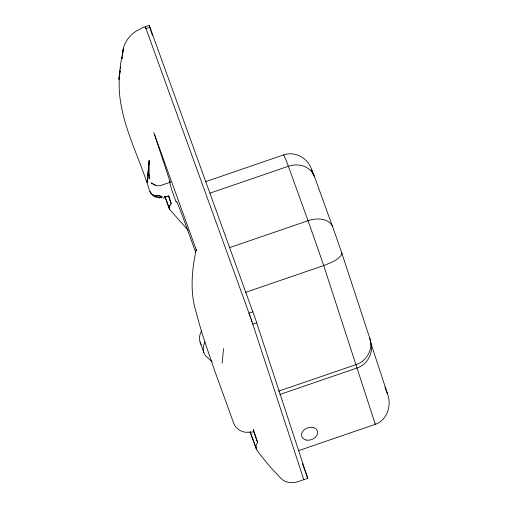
<?xml version="1.0" encoding="UTF-8"?>
<svg xmlns="http://www.w3.org/2000/svg" width="508" height="508" viewBox="0 0 508 508"><rect width="100%" height="100%" fill="white"/><g stroke="black" fill="none" stroke-linecap="round" stroke-linejoin="round"><path stroke-width="0.76" d="M149.098 174.384L149.079 178.962L149.155 160.649L147.193 182.34L147.542 178.467M149.142 164.465L149.155 160.649L147.752 176.143M222.123 363.226L223.552 348.551M120.11 70.841C114.065 112.986 138.081 151.968 149.6 190.919L151.606 193.929L149.955 191.783C151.619 194.761 154.349 197.307 157.893 197.612M120.447 68.536L120.675 66.993M121.907 58.528L122.136 56.985M122.358 55.448C122.352 44.901 128.645 35.262 137.712 30.169C139.795 30.232 143.84 25.724 145.523 27.324M120.142 70.847L118.878 79.312L120.58 64.097L123.476 48.533L122.441 55.455M121.983 58.534L122.212 56.998M188.233 230.372L169.64 209.41L169.316 208.617L169.913 205.403L171.202 203.778A151.225 2.28 71.1 0 1 168.802 196.082L164.179 197.009M147.104 180.511L147.206 180.054M169.913 205.403L169.272 207.054L169.316 208.617M145.415 27.254L145.275 26.746L149.193 25.4L149.485 26.073L255.676 319.716L307.734 478.339L298.653 481.451A16.567 12.389 -19.9 0 1 281.464 478.834A414.23 309.759 -19.9 0 1 257.092 450.45L250.076 431.705M145.567 27.413L146.031 28.677L149.949 27.33M154.642 134.957L170.25 182.232L160.89 185.445A6.769 4.991 -19.9 0 1 159.88 185.725L156.445 185.718L151.155 182.912L155.353 185.28M205.226 181.781L283.654 154.889C294.932 150.876 307.886 158.064 311.487 169.247A123.438 1.861 71.1 0 1 314.522 176.752L332.67 226.873A123.438 1.861 71.1 0 1 341.82 253.035L369.741 338.144C373.666 348.786 366.808 361.201 356.197 364.554L278.511 391.198M209.918 193.167L288.347 166.275A21.361 17.951 -20.3 0 1 300.685 165.341C306.832 166.522 312.464 170.713 314.522 176.752M229.622 247.606L308.051 220.707A144.977 2.184 71.1 0 1 323.723 265.563L375.298 424.332L298.361 450.717M245.294 292.462L323.723 265.563C330.181 262.846 338.15 260.515 341.871 254.102L341.82 253.035M252.921 311.785L249.003 313.131L250.082 316.179M256.724 322.847L252.806 324.193L303.816 479.685M279.902 394.456L356.838 368.071C367.163 364.782 374.085 352.876 370.58 342.386M256.337 449.04L256.273 448.862A9.944 7.436 -19.9 0 1 257.645 442.57L253.39 429.609C255.568 433.432 247.993 431.908 246.056 432.302C240.608 431.857 235.483 428.276 233.636 423.069L214.7 370.764C208.255 351.803 201.409 332.93 196.52 313.487C189.719 292.875 191.732 270.631 196.19 249.739L196.298 250.19M162.998 198.056L164.44 197.904M145.275 26.746L145.586 27.489M212.211 361.848L205.746 356.025A20.714 15.488 -19.9 0 1 204.927 342.1M332.67 226.873C330.841 221.742 325.184 219.488 320.135 219.062A21.361 13.614 -19.6 0 0 308.045 220.694M168.878 196.558L168.802 196.082M375.101 423.85L375.298 424.332C387.394 420.16 391.814 405.155 387.515 393.878L370.63 342.405M145.669 27.711L145.802 28.061M145.898 28.327L146.063 28.778M384.937 386.944L386.264 390.614A123.438 1.861 71.1 0 0 387.515 393.878M308.051 220.707L288.347 166.275A144.977 2.184 71.1 0 0 283.654 154.889M146.031 28.677L249.034 313.233M302.4 463.614L307.734 478.339M153.759 132.448L196.558 250.685M168.535 196.412L171.202 203.778M253.371 430.778L257.645 442.57M165.31 197.479L169.64 209.41M165.348 197.682L169.361 208.775M250.114 431.857L256.273 448.862M200.082 342.106L203.822 352.444M249.149 313.55L249.339 314.084M249.479 314.465L249.695 315.074M250.025 316.014L250.495 317.373M250.45 317.233L250.927 318.618M250.889 318.51L251.352 319.869M251.333 319.805L252.019 321.824M251.758 321.062L252.527 323.336M252.508 323.285L252.838 324.294M311.487 169.247L313.468 175.273M152.47 35.56L149.193 25.4M145.313 26.937L145.428 27.324M386.264 390.614L386.55 392.011M369.741 338.144L370.383 341.662M201.219 344.557A20.714 15.488 -19.9 0 1 201.555 331.07M195.745 252.54A135.452 2.038 71.1 0 0 194.977 250.374L183.744 219.342A135.452 2.038 71.1 0 0 176.594 201.46L176.143 202.114L171.92 190.436A151.225 2.28 71.1 0 1 169.621 181.978M168.783 196.018A8.071 3.232 -18.9 0 1 164.255 196.926M169.558 181.572A151.225 2.28 71.1 0 1 170.25 182.232M161.76 196.812L159.277 197.879L162.287 196.92L161.296 196.666L158.293 197.631L161.76 196.812M160.103 195.796L156.147 195.942L160.103 195.796M156.204 196.431L152.591 194.685L156.204 196.431M306.692 440.125A8.287 6.198 -19.9 0 0 317.525 431.552A8.287 6.198 -19.9 0 0 304.451 429.59A8.287 6.198 -19.9 0 0 306.692 440.125"/></g></svg>
